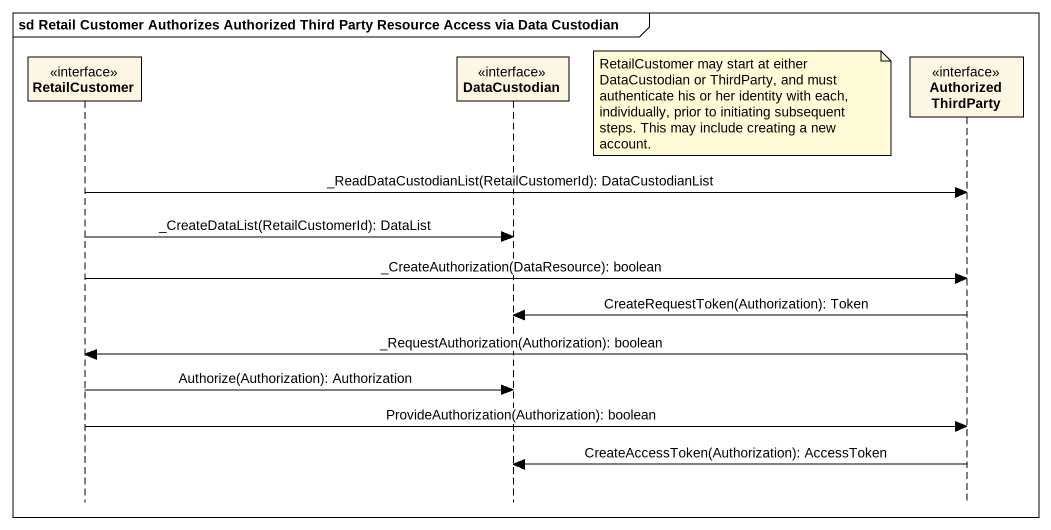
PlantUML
@startuml
mainframe sd Retail Customer Authorizes Authorized Third Party Resource Access via Data Custodian
hide footbox
participant RetailCustomer <<interface>>
participant DataCustodian <<interface>>
participant "Authorized ThirdParty" as Authorized_ThirdParty <<interface>>

note left of Authorized_ThirdParty : RetailCustomer may start at either DataCustodian or ThirdParty, and must authenticate his or her identity with each, individually, prior to initiating subsequent steps. This may include creating a new account.
RetailCustomer -> Authorized_ThirdParty : _ReadDataCustodianList(RetailCustomerId): DataCustodianList
RetailCustomer -> DataCustodian : _CreateDataList(RetailCustomerId): DataList
RetailCustomer -> Authorized_ThirdParty : _CreateAuthorization(DataResource): boolean
Authorized_ThirdParty -> DataCustodian : CreateRequestToken(Authorization): Token
Authorized_ThirdParty -> RetailCustomer : _RequestAuthorization(Authorization): boolean
RetailCustomer -> DataCustodian : Authorize(Authorization): Authorization
RetailCustomer -> Authorized_ThirdParty : ProvideAuthorization(Authorization): boolean
Authorized_ThirdParty -> DataCustodian : CreateAccessToken(Authorization): AccessToken
@enduml
